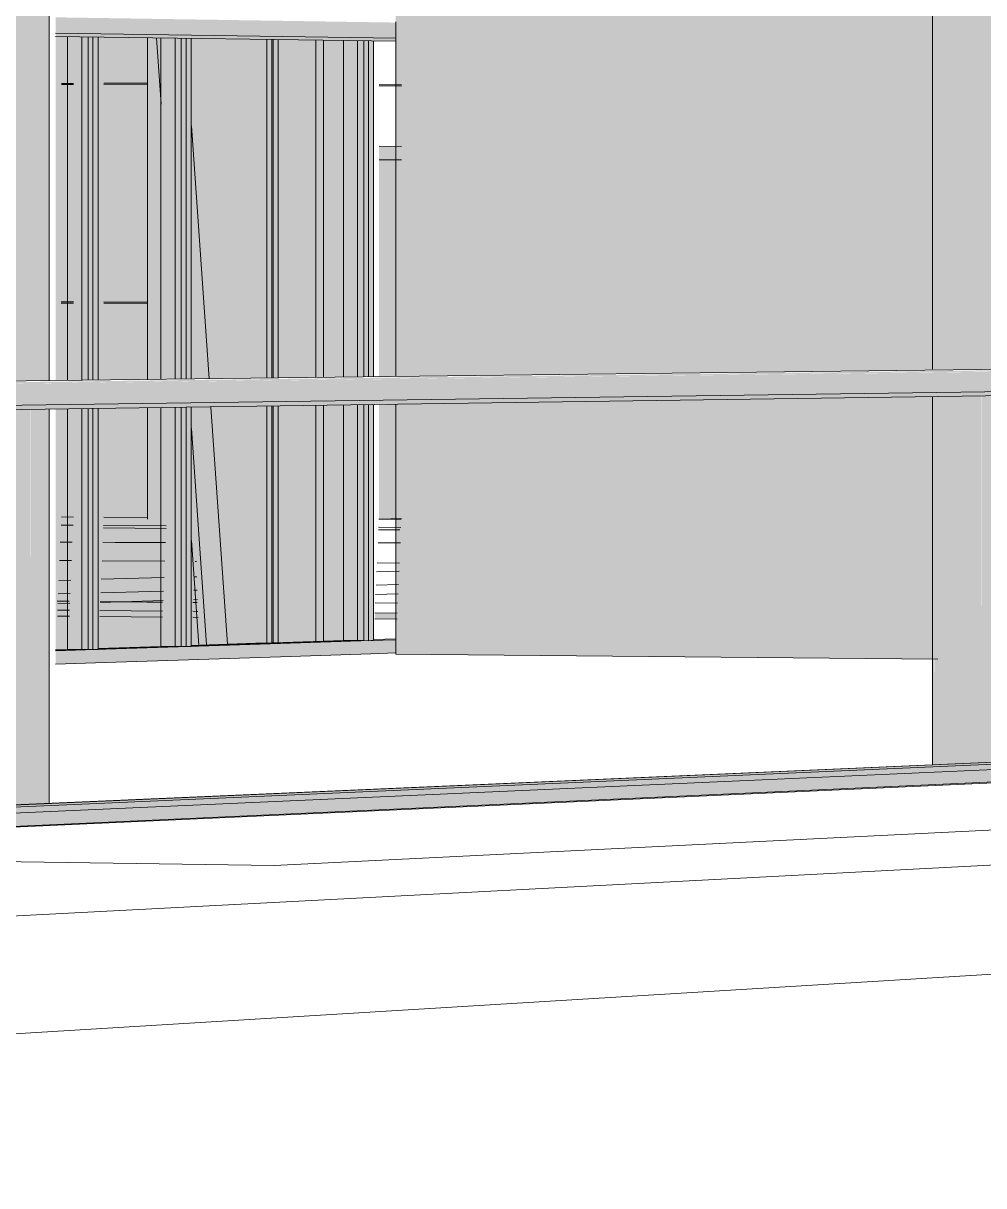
# Model space of a CAD drawing. Header units: inches. Extents: x 31213 to 31218, y -65 to 66.
# Drawn here: x 31214.05297 to 31214.0942, y 65.95866 to 66.00856 of the extents above; entities that cross this region are included whole.
import ezdxf

# ---------------------------------------------------------------- set-up
doc = ezdxf.new("R2010")
doc.units = ezdxf.units.IN
doc.header["$MEASUREMENT"] = 0
doc.linetypes.add('Dash 1_16_', pattern=[0.125, 0.0625, -0.0625])
for name, color, linetype, lineweight in [('A-DOOR', 31, 'Continuous', 13), ('A-DOOR-FRAM', 31, 'Continuous', 9), ('A-FLOR', 192, 'Continuous', 13), ('A-FLOR-CLRS', 90, 'Dash 1_16_', 9), ('A-FLOR-OTLN', 90, 'Continuous', 9), ('A-GLAZ-CURT', 52, 'Continuous', 9), ('A-GLAZ-CWMG', 51, 'Continuous', 9), ('A-WALL', 113, 'Continuous', 13), ('A-WALL-PATT', 111, 'Continuous', 13), ('C-BLDG-PADS', 91, 'Continuous', 9), ('C-TOPO', 7, 'Continuous', 9), ('Conc', 7, 'Continuous', 9), ('EOP-PR', 4, 'Continuous', 9), ('I-WALL', 2, 'Continuous', 13), ('S-BEAM', 12, 'Continuous', 9), ('S-COLS', 52, 'Continuous', 9)]:
    doc.layers.add(name, color=color, linetype=linetype, lineweight=lineweight)

# ---------------------------------------------------------------- blocks, each defined once
blk = doc.blocks.new('FP_25-Looking North East')
at = {"layer": 'A-WALL-PATT', "lineweight": 9}
for p, q in [((31214.069211, 66.005918), (31214.06825, 66.005928)), ((31214.069211, 66.00587), (31214.06825, 66.00588))]:
    blk.add_line(p, q, dxfattribs=at)
blk = doc.blocks.new('FP_26-Looking North East')
at = {"layer": 'A-WALL-PATT', "lineweight": 9}
for p, q in [((31214.018613, 66.005869), (31214.018297, 66.005868)), ((31214.018613, 66.005821), (31214.018297, 66.005821)), ((31214.021222, 66.005877), (31214.020508, 66.005875)), ((31214.021222, 66.005829), (31214.020508, 66.005827)), ((31214.024782, 66.005888), (31214.022717, 66.005882)), ((31214.024782, 66.00584), (31214.022717, 66.005834)), ((31214.038542, 66.005929), (31214.035598, 66.00592)), ((31214.038542, 66.005881), (31214.035598, 66.005872)), ((31214.042778, 66.005942), (31214.039887, 66.005933)), ((31214.042778, 66.005894), (31214.039887, 66.005885)), ((31214.046953, 66.005955), (31214.044114, 66.005946)), ((31214.046953, 66.005906), (31214.044114, 66.005898)), ((31214.051069, 66.005967), (31214.04828, 66.005959)), ((31214.051069, 66.005918), (31214.04828, 66.00591)), ((31214.055126, 66.005979), (31214.054613, 66.005978)), ((31214.055126, 66.005931), (31214.054613, 66.005929)), ((31214.058304, 66.005989), (31214.056435, 66.005983)), ((31214.058304, 66.00594), (31214.056435, 66.005934)), ((31214.018613, 65.99666), (31214.018297, 65.99666)), ((31214.018613, 65.996612), (31214.018297, 65.996613)), ((31214.021222, 65.996655), (31214.020508, 65.996657)), ((31214.021222, 65.996608), (31214.020508, 65.996609)), ((31214.024782, 65.996649), (31214.022717, 65.996653)), ((31214.024782, 65.996601), (31214.022717, 65.996605)), ((31214.038542, 65.996626), (31214.035598, 65.996631)), ((31214.038542, 65.996577), (31214.035598, 65.996583)), ((31214.042778, 65.996618), (31214.039887, 65.996623)), ((31214.042778, 65.99657), (31214.039887, 65.996575)), ((31214.046953, 65.996611), (31214.044114, 65.996616)), ((31214.046953, 65.996563), (31214.044114, 65.996568)), ((31214.051069, 65.996604), (31214.04828, 65.996609)), ((31214.051069, 65.996556), (31214.04828, 65.996561)), ((31214.055126, 65.996597), (31214.054608, 65.996598)), ((31214.055126, 65.996549), (31214.054608, 65.99655)), ((31214.058304, 65.996592), (31214.056435, 65.996595)), ((31214.058304, 65.996543), (31214.056435, 65.996546))]:
    blk.add_line(p, q, dxfattribs=at)

msp = doc.modelspace()

# ---------------------------------------------------------------- hatches: boundary and pattern name
at = {"layer": 'A-DOOR', "lineweight": 5}
h = msp.add_hatch(color=256, dxfattribs=at)
h.paths.add_polyline_path([(31214.06829, 65.987277), (31214.069211, 65.987298), (31214.069211, 65.992189), (31214.06825, 65.992176), (31214.06825, 65.987277)], flags=0)
h.paths.add_polyline_path([(31214.06825, 65.993376), (31214.069211, 65.993387), (31214.069211, 66.002694), (31214.06825, 66.002699), (31214.06825, 65.995702)], flags=0)
at = {"layer": 'A-DOOR-FRAM', "lineweight": 13}
msp.add_hatch(color=256, dxfattribs=at).paths.add_polyline_path([(31214.069211, 66.002695), (31214.069211, 66.003273), (31214.06825, 66.003279), (31214.06825, 66.0027)], flags=0)
at = {"layer": 'A-FLOR', "lineweight": 5}
h = msp.add_hatch(color=256, dxfattribs=at)
h.paths.add_polyline_path([(31214.060485, 65.983057), (31214.060467, 65.983314), (31214.060256, 65.983316), (31214.060256, 65.983059)], flags=0)
h.paths.add_polyline_path([(31214.058957, 65.98307), (31214.058957, 65.983327), (31214.056268, 65.98335), (31214.056268, 65.983093), (31214.057615, 65.983082)], flags=0)
h.paths.add_polyline_path([(31214.05496, 65.983104), (31214.05496, 65.98336), (31214.054447, 65.983365), (31214.054447, 65.983109)], flags=0)
h.paths.add_polyline_path([(31214.042621, 65.983209), (31214.042621, 65.983464), (31214.042162, 65.983468), (31214.042162, 65.983213)], flags=0)
h.paths.add_polyline_path([(31214.041884, 65.983216), (31214.041884, 65.98347), (31214.041312, 65.983475), (31214.041312, 65.983221), (31214.041833, 65.983216)], flags=0)
h = msp.add_hatch(color=256, dxfattribs=at)
h.paths.add_polyline_path([(31214.069026, 65.982985), (31214.069026, 65.983243), (31214.068067, 65.983251), (31214.068067, 65.982993)], flags=0)
h.paths.add_polyline_path([(31214.050906, 65.983139), (31214.050906, 65.983394), (31214.050075, 65.983401), (31214.050075, 65.983146)], flags=0)
h.paths.add_polyline_path([(31214.049055, 65.983155), (31214.049055, 65.983167), (31214.048936, 65.983156)], flags=0)
at = {"layer": 'A-GLAZ-CURT', "lineweight": 5, "transparency": 33554458}
h = msp.add_hatch(color=256, dxfattribs=at)
h.paths.add_polyline_path([(31214.054363, 65.981631), (31214.05576, 65.981677), (31214.05576, 65.99201), (31214.054363, 65.991991), (31214.054363, 65.981678)], flags=0)
h.paths.add_polyline_path([(31214.054363, 65.99322), (31214.05576, 65.993236), (31214.05576, 66.007971), (31214.054363, 66.00799), (31214.054363, 65.996285)], flags=0)
h = msp.add_hatch(color=256, dxfattribs=at)
h.paths.add_polyline_path([(31214.056187, 65.98169), (31214.059759, 65.981806), (31214.059759, 65.992067), (31214.056187, 65.992016), (31214.056187, 65.981807)], flags=0)
h.paths.add_polyline_path([(31214.056187, 65.993241), (31214.059759, 65.993284), (31214.059729, 66.007915), (31214.056187, 66.007965), (31214.056187, 65.996285)], flags=0)
h = msp.add_hatch(color=256, dxfattribs=at)
h.paths.add_polyline_path([(31214.060181, 65.981818), (31214.063701, 65.981933), (31214.063701, 65.992122), (31214.060181, 65.992073), (31214.060181, 65.981933)], flags=0)
h.paths.add_polyline_path([(31214.060181, 65.993289), (31214.063701, 65.993331), (31214.063701, 66.00786), (31214.060181, 66.007909), (31214.060181, 65.995261)], flags=0)
h = msp.add_hatch(color=256, dxfattribs=at)
h.paths.add_polyline_path([(31214.063917, 65.981938), (31214.063917, 65.992125), (31214.063649, 65.992121), (31214.063649, 65.981941), (31214.063702, 65.98194)], flags=0)
h.paths.add_polyline_path([(31214.063649, 65.99333), (31214.063917, 65.993333), (31214.063917, 66.007857), (31214.063649, 66.00786), (31214.063649, 65.995077)], flags=0)
h = msp.add_hatch(color=256, dxfattribs=at)
h.paths.add_polyline_path([(31214.063917, 65.981938), (31214.067589, 65.982058), (31214.067589, 65.992177), (31214.063917, 65.992125), (31214.063917, 65.982059)], flags=0)
h.paths.add_polyline_path([(31214.063917, 65.993333), (31214.067589, 65.993377), (31214.067589, 66.007805), (31214.063917, 66.007857), (31214.063917, 65.996285)], flags=0)
at = {"layer": 'A-GLAZ-CWMG', "lineweight": 5}
h = msp.add_hatch(color=256, dxfattribs=at)
h.paths.add_polyline_path([(31214.05576, 65.98168), (31214.05576, 65.99201), (31214.054878, 65.991998), (31214.054878, 65.981684), (31214.054989, 65.981688)], flags=0)
h.paths.add_polyline_path([(31214.054878, 65.993226), (31214.05576, 65.993236), (31214.05576, 66.007971), (31214.054878, 66.007983), (31214.054878, 65.995007)], flags=0)
h = msp.add_hatch(color=256, dxfattribs=at)
h.paths.add_polyline_path([(31214.055964, 65.981679), (31214.055964, 65.992013), (31214.05576, 65.99201), (31214.05576, 65.98168)], flags=0)
h.paths.add_polyline_path([(31214.05576, 65.993236), (31214.055964, 65.993239), (31214.055964, 66.007968), (31214.05576, 66.007971), (31214.05576, 65.995005)], flags=0)
h = msp.add_hatch(color=256, dxfattribs=at)
h.paths.add_polyline_path([(31214.055964, 65.981674), (31214.056186, 65.981681), (31214.056186, 65.992016), (31214.055964, 65.992013), (31214.055964, 65.983247)], flags=0)
h.paths.add_polyline_path([(31214.055964, 65.993239), (31214.056186, 65.993241), (31214.056186, 66.007965), (31214.055964, 66.007968), (31214.055964, 65.996285)], flags=0)
h = msp.add_hatch(color=256, dxfattribs=at)
h.paths.add_polyline_path([(31214.059759, 65.981809), (31214.059759, 65.992067), (31214.058881, 65.992054), (31214.058881, 65.981813), (31214.058991, 65.981816)], flags=0)
h.paths.add_polyline_path([(31214.058881, 65.993273), (31214.059759, 65.993284), (31214.059729, 66.007915), (31214.058881, 66.007927), (31214.058881, 65.995042)], flags=0)
h = msp.add_hatch(color=256, dxfattribs=at)
h.paths.add_polyline_path([(31214.059961, 65.981807), (31214.059961, 65.992069), (31214.059759, 65.992067), (31214.059759, 65.981809)], flags=0)
h.paths.add_polyline_path([(31214.059759, 65.993284), (31214.059961, 65.993286), (31214.059961, 66.007912), (31214.059759, 66.007915), (31214.059759, 65.99504)], flags=0)
h = msp.add_hatch(color=256, dxfattribs=at)
h.paths.add_polyline_path([(31214.059961, 65.981803), (31214.060181, 65.98181), (31214.060181, 65.992073), (31214.059961, 65.992069), (31214.059961, 65.983247)], flags=0)
h.paths.add_polyline_path([(31214.059961, 65.993286), (31214.060181, 65.993289), (31214.060181, 66.007909), (31214.059961, 66.007912), (31214.059961, 65.995261)], flags=0)
h = msp.add_hatch(color=256, dxfattribs=at)
h.paths.add_polyline_path([(31214.067589, 65.982061), (31214.067589, 65.992177), (31214.06672, 65.992164), (31214.06672, 65.982065), (31214.066827, 65.982068)], flags=0)
h.paths.add_polyline_path([(31214.06672, 65.993366), (31214.067589, 65.993377), (31214.067589, 66.007805), (31214.06672, 66.007817), (31214.06672, 65.995111)], flags=0)
h = msp.add_hatch(color=256, dxfattribs=at)
h.paths.add_polyline_path([(31214.06779, 65.982059), (31214.06779, 65.992179), (31214.067589, 65.992177), (31214.067589, 65.982061)], flags=0)
h.paths.add_polyline_path([(31214.067589, 65.993377), (31214.06779, 65.993379), (31214.06779, 66.007802), (31214.067589, 66.007805), (31214.067589, 65.995109)], flags=0)
h = msp.add_hatch(color=256, dxfattribs=at)
h.paths.add_polyline_path([(31214.06779, 65.982055), (31214.068003, 65.982062), (31214.068003, 65.992182), (31214.06779, 65.992179), (31214.06779, 65.988052)], flags=0)
h.paths.add_polyline_path([(31214.06779, 65.993379), (31214.068003, 65.993382), (31214.068003, 66.007799), (31214.06779, 66.007802), (31214.06779, 65.995705)], flags=0)
for points in [[(31214.056075, 65.981105), (31214.060071, 65.981238), (31214.060071, 65.981806), (31214.056075, 65.981677)], [(31214.060071, 65.981238), (31214.064011, 65.981369), (31214.064011, 65.981933), (31214.060071, 65.981806)], [(31214.064011, 65.981369), (31214.067896, 65.981498), (31214.067896, 65.982058), (31214.064011, 65.981933)], [(31214.067896, 65.981498), (31214.068964, 65.981533), (31214.068964, 65.982093), (31214.067896, 65.982058)], [(31214.054363, 65.981048), (31214.056075, 65.981105), (31214.056075, 65.981677), (31214.054363, 65.981622)], [(31214.025965, 65.972951), (31214.026086, 65.972957), (31214.02611, 65.973486), (31214.122561, 65.977787), (31214.122561, 65.978044), (31214.026133, 65.973828), (31214.02611, 65.973671), (31214.025965, 65.973657), (31214.025965, 65.973392)], [(31214.026109, 65.972886), (31214.123257, 65.977286), (31214.123257, 65.977787), (31214.026109, 65.973484)], [(31214.026133, 65.973745), (31214.12266, 65.977978), (31214.12266, 65.978064), (31214.026133, 65.973847)]]:
    msp.add_hatch(color=256, dxfattribs=at).paths.add_polyline_path(points, flags=0)
at = {"layer": 'I-WALL', "lineweight": 5}
h = msp.add_hatch(color=256, dxfattribs=at)
h.paths.add_polyline_path([(31214.121625, 65.980993), (31214.121625, 65.987655), (31214.119275, 65.987675), (31214.119275, 65.989436), (31214.11971, 65.989442), (31214.121339, 65.98945), (31214.121625, 65.989453), (31214.121625, 65.992939), (31214.095007, 65.992564), (31214.095007, 65.981239), (31214.118852, 65.981018)], flags=0)
h.paths.add_polyline_path([(31214.092235, 65.981265), (31214.092235, 65.992525), (31214.068961, 65.992196), (31214.068961, 65.98148), (31214.083825, 65.981343)], flags=0)
h.paths.add_polyline_path([(31214.120517, 65.989449), (31214.120483, 65.989449), (31214.120509, 65.989492)], flags=0)
h.paths.add_polyline_path([(31214.120656, 65.989668), (31214.120683, 65.98972), (31214.120656, 65.989802), (31214.120341, 65.989816), (31214.120341, 65.990169), (31214.120837, 65.990159), (31214.120846, 65.990131), (31214.120818, 65.989669), (31214.120755, 65.989636), (31214.120711, 65.989597), (31214.12069, 65.989628), (31214.120661, 65.989605)], flags=0)
h.paths.add_polyline_path([(31214.120661, 65.989449), (31214.120517, 65.989449), (31214.120539, 65.989595), (31214.120539, 65.989611), (31214.12052, 65.989668), (31214.120574, 65.989668), (31214.120605, 65.989772), (31214.120633, 65.989668), (31214.120633, 65.989643), (31214.120626, 65.989595), (31214.120662, 65.989595), (31214.120662, 65.989449)], flags=0)
h.paths.add_polyline_path([(31214.120426, 65.989668), (31214.120426, 65.989622), (31214.12039, 65.989669)], flags=0)
h.paths.add_polyline_path([(31214.120491, 65.989595), (31214.120462, 65.989668), (31214.120491, 65.989668)], flags=0)
h.paths.add_polyline_path([(31214.120337, 65.98967), (31214.120313, 65.98967), (31214.120331, 65.989804)], flags=0)
h.paths.add_polyline_path([(31214.068961, 65.993393), (31214.092235, 65.993671), (31214.092235, 66.010077), (31214.068961, 66.01052), (31214.068961, 65.995105)], flags=0)
h.paths.add_polyline_path([(31214.095007, 65.993704), (31214.121625, 65.994023), (31214.121625, 66.009517), (31214.095007, 66.010024), (31214.095007, 65.995041)], flags=0)
h.paths.add_polyline_path([(31214.121625, 66.010622), (31214.121625, 66.018526), (31214.095007, 66.019418), (31214.095007, 66.011188), (31214.118852, 66.010681)], flags=0)
h.paths.add_polyline_path([(31214.092235, 66.011247), (31214.092235, 66.019511), (31214.082378, 66.019841), (31214.082749, 66.019327), (31214.082984, 66.018872), (31214.083172, 66.01823), (31214.083236, 66.01756), (31214.083171, 66.016887), (31214.082984, 66.016244), (31214.082679, 66.015649), (31214.082269, 66.015125), (31214.081769, 66.014695), (31214.0812, 66.014374), (31214.080582, 66.014174), (31214.07994, 66.014104), (31214.076882, 66.014174), (31214.076713, 66.014104), (31214.07631, 66.013974), (31214.075784, 66.013916), (31214.068961, 66.014088), (31214.068961, 66.011741), (31214.088204, 66.011332)], flags=0)
at = {"layer": 'S-BEAM', "lineweight": 5}
h = msp.add_hatch(color=256, dxfattribs=at)
h.paths.add_polyline_path([(31214.068962, 66.007924), (31214.068962, 66.008588), (31214.054361, 66.008813), (31214.054361, 66.008132), (31214.066306, 66.007962)], flags=0)
h.paths.add_polyline_path([(31214.051355, 66.008175), (31214.051355, 66.00886), (31214.026394, 66.009246), (31214.026394, 66.008531), (31214.048761, 66.008212)], flags=0)
h = msp.add_hatch(color=256, dxfattribs=at)
h.paths.add_polyline_path([(31214.068962, 66.007786), (31214.068962, 66.007924), (31214.054361, 66.008132), (31214.054361, 66.00799), (31214.06864, 66.00779)], flags=0)
h.paths.add_polyline_path([(31214.051355, 66.008033), (31214.051355, 66.008175), (31214.026394, 66.008531), (31214.026394, 66.008382), (31214.048762, 66.008069)], flags=0)
for points in [[(31214.026133, 65.992771), (31214.122541, 65.993947), (31214.122541, 65.994001), (31214.026133, 65.992833), (31214.026133, 65.992779)], [(31214.026134, 65.991607), (31214.122541, 65.992964), (31214.122541, 65.993121), (31214.026133, 65.991801), (31214.026134, 65.991667)]]:
    msp.add_hatch(color=256, dxfattribs=at).paths.add_polyline_path(points, flags=0)
h = msp.add_hatch(color=256, dxfattribs=at)
h.paths.add_polyline_path([(31214.026133, 65.991801), (31214.122541, 65.993121), (31214.122541, 65.993936), (31214.026133, 65.992771)], flags=0)
h.paths.add_polyline_path([(31214.12269, 65.993123), (31214.122771, 65.993125), (31214.122771, 65.993938), (31214.12269, 65.993937)], flags=0)
at = {"layer": 'S-COLS', "lineweight": 5}
h = msp.add_hatch(color=256, dxfattribs=at)
h.paths.add_polyline_path([(31214.051204, 65.974948), (31214.053068, 65.97503), (31214.053068, 65.991985), (31214.051204, 65.991958), (31214.051204, 65.975238)], flags=0)
h.paths.add_polyline_path([(31214.051204, 65.993192), (31214.053068, 65.993218), (31214.053068, 66.010804), (31214.051204, 66.01084), (31214.051204, 65.993224)], flags=0)
h.paths.add_polyline_path([(31214.053068, 66.012059), (31214.053068, 66.02913), (31214.052178, 66.029175), (31214.052205, 66.026634), (31214.052254, 66.026567), (31214.052879, 66.026538), (31214.052872, 66.026433), (31214.051204, 66.026411), (31214.051204, 66.012099), (31214.052879, 66.012063)], flags=0)
h = msp.add_hatch(color=256, dxfattribs=at)
h.paths.add_polyline_path([(31214.053068, 65.97503), (31214.053311, 65.975041), (31214.053292, 65.991988), (31214.053068, 65.991985), (31214.053068, 65.975214)], flags=0)
h.paths.add_polyline_path([(31214.053068, 65.993214), (31214.053311, 65.993218), (31214.053311, 66.0108), (31214.053068, 66.010804), (31214.053068, 65.993218)], flags=0)
h.paths.add_polyline_path([(31214.053311, 66.012054), (31214.053311, 66.029117), (31214.053068, 66.02913), (31214.053099, 66.012058), (31214.053271, 66.012055)], flags=0)
h = msp.add_hatch(color=256, dxfattribs=at)
h.paths.add_polyline_path([(31214.053311, 65.975041), (31214.054079, 65.975075), (31214.054079, 65.991999), (31214.053311, 65.991988), (31214.053311, 65.976496)], flags=0)
h.paths.add_polyline_path([(31214.053311, 65.993217), (31214.054079, 65.993226), (31214.054079, 66.010785), (31214.053311, 66.0108), (31214.053311, 65.996289)], flags=0)
h.paths.add_polyline_path([(31214.054079, 66.012038), (31214.054079, 66.029078), (31214.053311, 66.029117), (31214.053311, 66.012054)], flags=0)
h = msp.add_hatch(color=256, dxfattribs=at)
h.paths.add_polyline_path([(31214.09211, 65.976735), (31214.093877, 65.976813), (31214.093877, 65.992557), (31214.09211, 65.992532), (31214.09211, 65.977004)], flags=0)
h.paths.add_polyline_path([(31214.09211, 65.993678), (31214.093877, 65.993702), (31214.093877, 66.010033), (31214.09211, 66.010067), (31214.09211, 65.993708)], flags=0)
h.paths.add_polyline_path([(31214.093877, 66.011198), (31214.093877, 66.02705), (31214.093033, 66.027094), (31214.093058, 66.024734), (31214.093118, 66.024671), (31214.09369, 66.024644), (31214.09369, 66.024546), (31214.09211, 66.024527), (31214.09211, 66.011236), (31214.092918, 66.011218)], flags=0)
h = msp.add_hatch(color=256, dxfattribs=at)
h.paths.add_polyline_path([(31214.093877, 65.976813), (31214.0941, 65.976823), (31214.094084, 65.99256), (31214.093877, 65.992557), (31214.093877, 65.976984)], flags=0)
h.paths.add_polyline_path([(31214.093877, 65.993699), (31214.0941, 65.993702), (31214.0941, 66.010029), (31214.093877, 66.010033), (31214.093877, 65.993702)], flags=0)
h.paths.add_polyline_path([(31214.0941, 66.011193), (31214.0941, 66.027039), (31214.093877, 66.02705), (31214.093906, 66.011197), (31214.094065, 66.011194)], flags=0)
h = msp.add_hatch(color=256, dxfattribs=at)
h.paths.add_polyline_path([(31214.0941, 65.976823), (31214.094762, 65.976852), (31214.094762, 65.992569), (31214.0941, 65.99256), (31214.0941, 65.977319)], flags=0)
h.paths.add_polyline_path([(31214.0941, 65.993701), (31214.094762, 65.993709), (31214.094762, 66.010016), (31214.0941, 66.010029), (31214.0941, 65.995804)], flags=0)
h.paths.add_polyline_path([(31214.094762, 66.011179), (31214.094762, 66.027005), (31214.0941, 66.027039), (31214.0941, 66.011193)], flags=0)
h = msp.add_hatch(color=256, dxfattribs=at)
h.paths.add_polyline_path([(31214.092, 65.97673), (31214.09211, 65.976735), (31214.092087, 65.992532), (31214.092, 65.99253), (31214.092, 65.977007)], flags=0)
h.paths.add_polyline_path([(31214.092, 65.993676), (31214.09211, 65.993708), (31214.09211, 66.010067), (31214.092, 66.010069), (31214.092, 65.993708)], flags=0)
h.paths.add_polyline_path([(31214.09211, 66.011236), (31214.09211, 66.024538), (31214.092, 66.024524), (31214.092012, 66.011238), (31214.09206, 66.011237)], flags=0)
h = msp.add_hatch(color=256, dxfattribs=at)
h.paths.add_polyline_path([(31214.059122, 65.98726), (31214.059122, 65.992047), (31214.0583, 65.992036), (31214.0583, 65.987266)], flags=0)
h.paths.add_polyline_path([(31214.0583, 65.993257), (31214.059122, 65.993267), (31214.059122, 66.005097), (31214.058925, 66.007937), (31214.0583, 66.007946), (31214.0583, 65.995257)], flags=0)
h = msp.add_hatch(color=256, dxfattribs=at)
h.paths.add_polyline_path([(31214.060504, 65.981864), (31214.060837, 65.981875), (31214.060193, 65.991162), (31214.060193, 65.986356), (31214.060499, 65.981933)], flags=0)
h.paths.add_polyline_path([(31214.058893, 66.005093), (31214.058893, 66.007928), (31214.058697, 66.00793), (31214.058742, 66.007276)], flags=0)
h = msp.add_hatch(color=256, dxfattribs=at)
h.paths.add_polyline_path([(31214.061738, 65.981904), (31214.063655, 65.981965), (31214.063655, 65.992121), (31214.061032, 65.992084), (31214.061736, 65.981933)], flags=0)
h.paths.add_polyline_path([(31214.063708, 65.981967), (31214.065531, 65.982026), (31214.065531, 65.992148), (31214.063708, 65.992122), (31214.063708, 65.982068)], flags=0)
h.paths.add_polyline_path([(31214.060948, 65.993297), (31214.063655, 65.99333), (31214.063655, 66.007861), (31214.060194, 66.007909), (31214.060194, 66.004158), (31214.060863, 65.994523)], flags=0)
h.paths.add_polyline_path([(31214.063708, 65.99333), (31214.065531, 65.993352), (31214.065531, 66.007834), (31214.063708, 66.00786), (31214.063708, 65.995119)], flags=0)
h = msp.add_hatch(color=256, dxfattribs=at)
h.paths.add_polyline_path([(31214.063655, 65.981965), (31214.063708, 65.981967), (31214.063708, 65.992122), (31214.063655, 65.992121), (31214.063655, 65.982068)], flags=0)
h.paths.add_polyline_path([(31214.063655, 65.99333), (31214.063708, 65.99333), (31214.063708, 66.00786), (31214.063655, 66.007861), (31214.063655, 65.995119)], flags=0)
h = msp.add_hatch(color=256, dxfattribs=at)
h.paths.add_polyline_path([(31214.06553, 65.982026), (31214.065864, 65.982058), (31214.065864, 65.992152), (31214.06553, 65.992148), (31214.06553, 65.98204)], flags=0)
h.paths.add_polyline_path([(31214.06553, 65.993352), (31214.065864, 65.993356), (31214.065864, 66.007829), (31214.06553, 66.007834), (31214.06553, 65.995104)], flags=0)
h = msp.add_hatch(color=256, dxfattribs=at)
h.paths.add_polyline_path([(31214.065864, 65.982037), (31214.06672, 65.982068), (31214.06672, 65.992164), (31214.065864, 65.992152), (31214.065864, 65.982058)], flags=0)
h.paths.add_polyline_path([(31214.065864, 65.993356), (31214.06672, 65.993366), (31214.06672, 66.007817), (31214.065864, 66.007829), (31214.065864, 65.996285)], flags=0)
h = msp.add_hatch(color=256, dxfattribs=at)
h.paths.add_polyline_path([(31214.060837, 65.981875), (31214.061736, 65.981933), (31214.061032, 65.992084), (31214.060193, 65.992072), (31214.060193, 65.991162), (31214.060833, 65.981933)], flags=0)
h.paths.add_polyline_path([(31214.060193, 65.993288), (31214.060948, 65.993297), (31214.060194, 66.004158), (31214.060193, 65.995261)], flags=0)
h = msp.add_hatch(color=256, dxfattribs=at)
h.paths.add_polyline_path([(31214.09209, 65.976734), (31214.09211, 65.976735), (31214.09209, 65.977319)], flags=0)
h.paths.add_polyline_path([(31214.09209, 65.993677), (31214.09211, 65.993678), (31214.09209, 65.995709)], flags=0)
h = msp.add_hatch(color=256, dxfattribs=at)
h.paths.add_polyline_path([(31214.092085, 65.976734), (31214.09209, 65.976734), (31214.092085, 65.977006)], flags=0)
h.paths.add_polyline_path([(31214.092085, 65.993677), (31214.09209, 65.993709), (31214.092085, 65.993708)], flags=0)
h = msp.add_hatch(color=256, dxfattribs=at)
h.paths.add_polyline_path([(31214.054079, 65.975075), (31214.054091, 65.975075), (31214.054079, 65.975249)], flags=0)
h.paths.add_polyline_path([(31214.054079, 65.993226), (31214.054091, 65.993228), (31214.054079, 65.993227)], flags=0)

# ---------------------------------------------------------------- linework, layer by layer
at = {"layer": 'A-DOOR', "lineweight": 9}
msp.add_line((31214.06829, 65.987277), (31214.069211, 65.987298), dxfattribs=at)
at = {"layer": 'A-DOOR-FRAM'}
for p, q in [((31214.069211, 66.003273), (31214.06825, 66.003279)), ((31214.06825, 66.0027), (31214.069211, 66.002695))]:
    msp.add_line(p, q, dxfattribs=at)
at = {"layer": 'A-FLOR'}
for p, q in [((31214.055126, 65.987361), (31214.05461, 65.987365)), ((31214.058304, 65.987341), (31214.056435, 65.987353)), ((31214.069202, 65.987272), (31214.068242, 65.987278)), ((31214.054445, 65.983365), (31214.05496, 65.98336)), ((31214.056268, 65.98335), (31214.058957, 65.983327)), ((31214.060256, 65.983316), (31214.060467, 65.983314)), ((31214.068067, 65.983251), (31214.069026, 65.983243)), ((31214.05496, 65.983104), (31214.054445, 65.983109)), ((31214.058957, 65.98307), (31214.056268, 65.983093)), ((31214.060485, 65.983057), (31214.060256, 65.983059)), ((31214.069026, 65.982985), (31214.068067, 65.982993))]:
    msp.add_line(p, q, dxfattribs=at)
at = {"layer": 'A-FLOR-CLRS', "linetype": 'Continuous'}
for p, q in [((31214.060442, 65.984227), (31214.060295, 65.984223)), ((31214.069079, 65.984469), (31214.068119, 65.984442)), ((31214.054989, 65.984075), (31214.054474, 65.984061)), ((31214.058976, 65.983778), (31214.056283, 65.983701)), ((31214.058993, 65.984187), (31214.0563, 65.984112)), ((31214.060453, 65.98382), (31214.060278, 65.983815)), ((31214.069062, 65.984067), (31214.068101, 65.98404)), ((31214.054445, 65.983365), (31214.05496, 65.98336)), ((31214.054972, 65.983663), (31214.054457, 65.983648)), ((31214.056268, 65.98335), (31214.058957, 65.983327)), ((31214.060256, 65.983316), (31214.060467, 65.983314)), ((31214.068067, 65.983251), (31214.069026, 65.983243))]:
    msp.add_line(p, q, dxfattribs=at)
at = {"layer": 'A-FLOR-OTLN'}
for p, q in [((31214.055111, 65.987012), (31214.054595, 65.987016)), ((31214.059106, 65.986876), (31214.056416, 65.986893)), ((31214.059111, 65.986986), (31214.05642, 65.987004)), ((31214.069133, 65.986809), (31214.068222, 65.986815)), ((31214.069186, 65.98692), (31214.068227, 65.986927)), ((31214.054533, 65.985496), (31214.055048, 65.985492)), ((31214.056357, 65.985483), (31214.059047, 65.985463)), ((31214.060347, 65.985453), (31214.060409, 65.985453)), ((31214.06816, 65.985396), (31214.06912, 65.985389)), ((31214.056324, 65.984691), (31214.059017, 65.984763)), ((31214.060319, 65.984798), (31214.060427, 65.984801)), ((31214.068143, 65.985009), (31214.069104, 65.985035)), ((31214.054498, 65.984641), (31214.055013, 65.984655)), ((31214.068085, 65.983677), (31214.069045, 65.98367))]:
    msp.add_line(p, q, dxfattribs=at)
for points in [[(31214.054558, 65.986285, 0), (31214.054816, 65.986284, 0), (31214.055075, 65.986283, 0)], [(31214.056389, 65.986279, 0), (31214.056926, 65.986277, 0), (31214.057463, 65.986275, 0), (31214.058001, 65.986273, 0), (31214.058539, 65.986272, 0), (31214.059078, 65.98627, 0)], [(31214.068205, 65.986252, 0), (31214.068687, 65.986252, 0), (31214.069168, 65.986251, 0)], [(31214.054431, 65.983753, 0), (31214.05469, 65.98375, 0), (31214.054949, 65.983748, 0)], [(31214.056278, 65.983735, 0), (31214.056939, 65.983728, 0), (31214.057604, 65.983722, 0), (31214.058274, 65.983716, 0), (31214.058947, 65.98371, 0)], [(31214.060253, 65.983699, 0), (31214.060346, 65.983698, 0), (31214.060439, 65.983697, 0)]]:
    msp.add_polyline3d(points, dxfattribs=at)
at = {"layer": 'A-GLAZ-CURT'}
for p, q in [((31214.055489, 66.007975), (31214.055489, 65.993233)), ((31214.05576, 65.993236), (31214.05576, 66.007971)), ((31214.059489, 66.007919), (31214.059489, 65.99328)), ((31214.059759, 65.993284), (31214.059759, 66.007915)), ((31214.063432, 66.007863), (31214.063432, 65.993327)), ((31214.063649, 65.99333), (31214.063649, 66.00786)), ((31214.063701, 65.993331), (31214.063701, 66.00786)), ((31214.063917, 66.007857), (31214.063917, 65.993333)), ((31214.067322, 66.007809), (31214.067322, 65.993374)), ((31214.067589, 65.993377), (31214.067589, 66.007805)), ((31214.067322, 65.992173), (31214.067322, 65.982059)), ((31214.067589, 65.982057), (31214.067589, 65.992177)), ((31214.055489, 65.992007), (31214.055489, 65.981678)), ((31214.05576, 65.981676), (31214.05576, 65.99201)), ((31214.059489, 65.992063), (31214.059489, 65.981807)), ((31214.059759, 65.981805), (31214.059759, 65.992067)), ((31214.063432, 65.992118), (31214.063432, 65.981934)), ((31214.063649, 65.981941), (31214.063649, 65.992121)), ((31214.063701, 65.981932), (31214.063701, 65.992122)), ((31214.063917, 65.992125), (31214.063917, 65.981938)), ((31214.059489, 65.981807), (31214.056187, 65.981701)), ((31214.056187, 65.98169), (31214.059759, 65.981805)), ((31214.059489, 65.981807), (31214.059759, 65.981805)), ((31214.063432, 65.981934), (31214.060181, 65.981829)), ((31214.060181, 65.981818), (31214.063701, 65.981932)), ((31214.063432, 65.981934), (31214.063701, 65.981932)), ((31214.063702, 65.981943), (31214.063649, 65.981941)), ((31214.063702, 65.98194), (31214.063649, 65.981941)), ((31214.067322, 65.982059), (31214.063702, 65.981943)), ((31214.063917, 65.981938), (31214.063702, 65.98194)), ((31214.063917, 65.981938), (31214.067589, 65.982057)), ((31214.067322, 65.982059), (31214.067589, 65.982057)), ((31214.055489, 65.981678), (31214.054362, 65.981642)), ((31214.054362, 65.981631), (31214.05576, 65.981676)), ((31214.055489, 65.981678), (31214.05576, 65.981676))]:
    msp.add_line(p, q, dxfattribs=at)
at = {"layer": 'A-GLAZ-CWMG'}
for p, q in [((31214.054878, 65.993226), (31214.054878, 66.007983)), ((31214.055964, 66.007968), (31214.055964, 65.993239)), ((31214.056186, 66.007965), (31214.056186, 65.993241)), ((31214.058881, 65.993273), (31214.058881, 66.007927)), ((31214.059961, 66.007912), (31214.059961, 65.993286)), ((31214.060181, 66.007909), (31214.060181, 65.993289)), ((31214.06672, 65.993366), (31214.06672, 66.007817)), ((31214.06779, 66.007802), (31214.06779, 65.993379)), ((31214.068003, 66.007799), (31214.068003, 65.993382)), ((31214.06779, 65.992179), (31214.06779, 65.982055)), ((31214.068003, 65.992182), (31214.068003, 65.982062)), ((31214.054878, 65.981684), (31214.054878, 65.991998)), ((31214.055964, 65.992013), (31214.055964, 65.981674)), ((31214.056186, 65.992016), (31214.056186, 65.981681)), ((31214.058881, 65.981813), (31214.058881, 65.992054)), ((31214.059961, 65.992069), (31214.059961, 65.981803)), ((31214.060181, 65.992073), (31214.060181, 65.98181)), ((31214.06672, 65.982065), (31214.06672, 65.992164)), ((31214.056075, 65.981677), (31214.060071, 65.981806)), ((31214.056188, 65.981726), (31214.058881, 65.981813)), ((31214.059759, 65.981805), (31214.058881, 65.981813)), ((31214.059961, 65.981803), (31214.059759, 65.981805)), ((31214.060181, 65.98181), (31214.059961, 65.981803)), ((31214.060071, 65.981806), (31214.064011, 65.981933)), ((31214.060183, 65.981854), (31214.062936, 65.981943)), ((31214.062936, 65.981943), (31214.06365, 65.981966)), ((31214.06365, 65.981966), (31214.063703, 65.981968)), ((31214.063703, 65.981968), (31214.06672, 65.982065)), ((31214.064011, 65.981933), (31214.067896, 65.982058)), ((31214.067589, 65.982057), (31214.06672, 65.982065)), ((31214.06779, 65.982055), (31214.067589, 65.982057)), ((31214.068003, 65.982062), (31214.06779, 65.982055)), ((31214.067896, 65.982058), (31214.068964, 65.982093)), ((31214.068005, 65.982106), (31214.068965, 65.982137)), ((31214.054361, 65.981622), (31214.056075, 65.981677)), ((31214.054363, 65.981667), (31214.054878, 65.981684)), ((31214.05576, 65.981676), (31214.054878, 65.981684)), ((31214.055964, 65.981674), (31214.05576, 65.981676)), ((31214.056186, 65.981681), (31214.055964, 65.981674)), ((31214.056075, 65.981105), (31214.060071, 65.981238)), ((31214.060071, 65.981238), (31214.064011, 65.981369)), ((31214.064011, 65.981369), (31214.067896, 65.981498)), ((31214.067896, 65.981498), (31214.068964, 65.981533)), ((31214.054361, 65.981048), (31214.056075, 65.981105)), ((31214.026109, 65.973484), (31214.123257, 65.977787)), ((31214.026133, 65.973855), (31214.12254, 65.978066)), ((31214.026133, 65.973847), (31214.12266, 65.978064)), ((31214.026133, 65.973745), (31214.12266, 65.977978)), ((31214.026109, 65.972886), (31214.123257, 65.977286))]:
    msp.add_line(p, q, dxfattribs=at)
at = {"layer": 'C-BLDG-PADS'}
msp.add_line((31214.025962, 65.972844), (31214.124078, 65.977294), dxfattribs=at)
at = {"layer": 'C-TOPO'}
msp.add_line((31214.025962, 65.972844), (31214.106301, 65.976488), dxfattribs=at)
msp.add_line((31214.025962, 65.972844), (31214.106301, 65.976488), dxfattribs=at)
at = {"layer": 'Conc'}
for p, q in [((31214.347006, 65.985554), (31213.875296, 65.961019)), ((31214.063739, 65.972412), (31214.207427, 65.979478)), ((31214.063739, 65.972412), (31214.027535, 65.972913))]:
    msp.add_line(p, q, dxfattribs=at)
at = {"layer": 'EOP-PR'}
msp.add_line((31213.94532, 65.958658), (31214.191173, 65.973618), dxfattribs=at)
at = {"layer": 'I-WALL'}
for p, q in [((31214.068961, 66.008613), (31214.068961, 65.993393)), ((31214.068961, 65.992196), (31214.068961, 65.98148)), ((31214.068961, 65.98148), (31214.092235, 65.981265))]:
    msp.add_line(p, q, dxfattribs=at)
at = {"layer": 'S-BEAM'}
for p, q in [((31214.054361, 66.008132), (31214.068962, 66.007924)), ((31214.068962, 66.007786), (31214.054361, 66.00799)), ((31214.026139, 65.992895), (31214.122548, 65.994039)), ((31214.026133, 65.991801), (31214.122541, 65.993121)), ((31214.026134, 65.991607), (31214.122535, 65.992959))]:
    msp.add_line(p, q, dxfattribs=at)
at = {"layer": 'S-COLS'}
for p, q in [((31214.054092, 66.010785), (31214.054092, 65.993208)), ((31214.091997, 65.993707), (31214.091997, 66.010069)), ((31214.0583, 65.993257), (31214.0583, 66.007946)), ((31214.058893, 66.005093), (31214.058697, 66.00793)), ((31214.06553, 66.007834), (31214.06553, 65.993352)), ((31214.065864, 65.993356), (31214.065864, 66.007829)), ((31214.060948, 65.993297), (31214.060194, 66.004158)), ((31214.091997, 65.97673), (31214.091997, 65.99253)), ((31214.054092, 65.991999), (31214.054092, 65.975075)), ((31214.0583, 65.987266), (31214.0583, 65.992036)), ((31214.061738, 65.981904), (31214.061032, 65.992084)), ((31214.06553, 65.992148), (31214.06553, 65.98204)), ((31214.065864, 65.982037), (31214.065864, 65.992152)), ((31214.060193, 65.991162), (31214.060837, 65.981875)), ((31214.060504, 65.981864), (31214.060193, 65.986356))]:
    msp.add_line(p, q, dxfattribs=at)

# ---------------------------------------------------------------- block references
at = {"layer": 'A-WALL', "lineweight": 9}
for name in ['FP_26-Looking North East', 'FP_25-Looking North East']:
    msp.add_blockref(name, (0, 0), dxfattribs=at)

doc.saveas('drawing.dxf')
